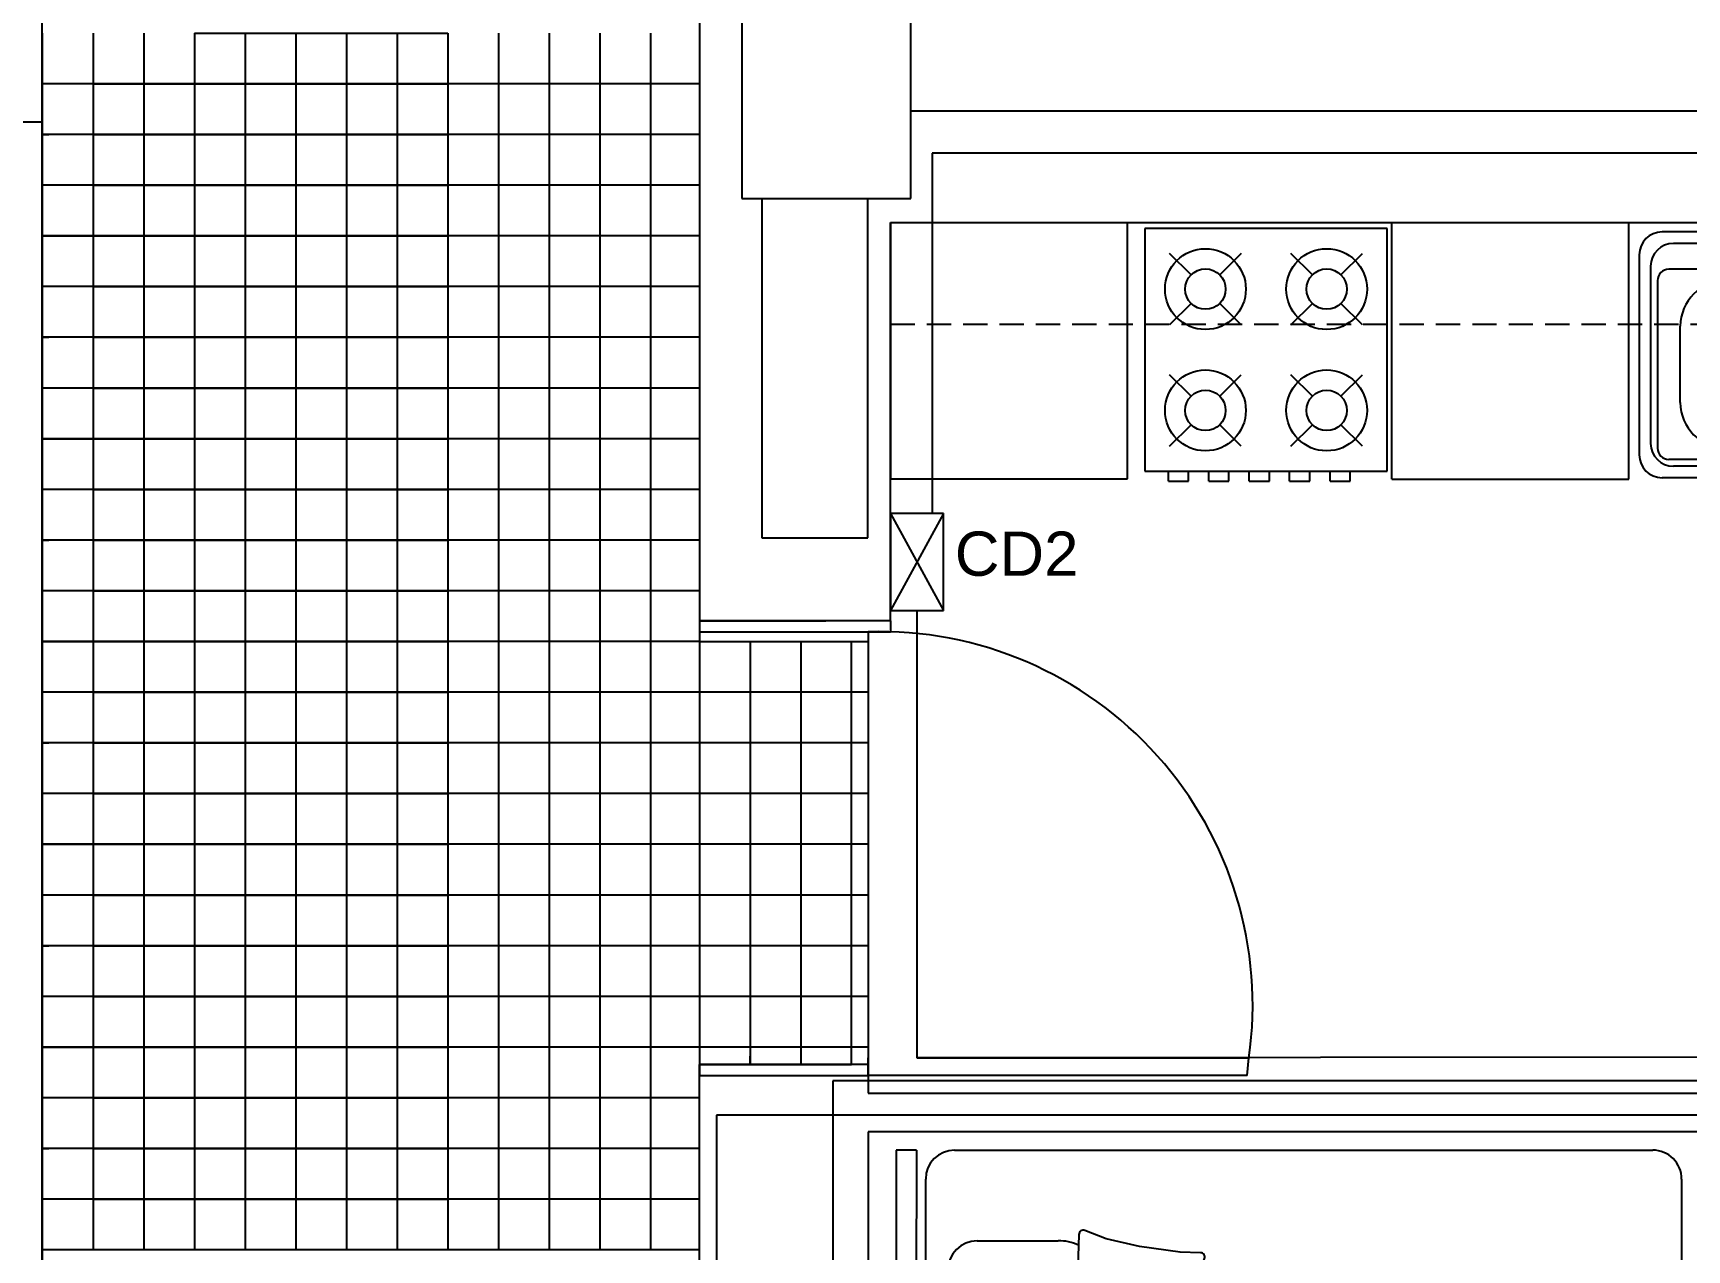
# Model space of a CAD drawing. Header units: millimetres. Extents: x 2377 to 4712, y -254 to 3188.
# Drawn here: x 2886.7 to 2963.4, y 1108.4 to 1164.9 of the extents above; entities that cross this region are included whole.
import ezdxf

# ---------------------------------------------------------------- set-up
doc = ezdxf.new("R2010")
doc.units = ezdxf.units.MM
doc.linetypes.add('ACAD_ISO03W100', pattern=[30, 12, -18])
doc.linetypes.add('DASHED2', pattern=[0.375, 0.25, -0.125])
doc.layers.add('CD', color=7, linetype='Continuous', true_color=0x5e67af)
doc.layers.add('Mobiliario', color=254, linetype='Continuous')
doc.layers.add('www.dwgautocad.com', color=7, linetype='Continuous')
doc.styles.get("Standard").update_dxf_attribs({"font": 'arial.ttf'})

# ---------------------------------------------------------------- blocks, each defined once
blk = doc.blocks.new('*U7')
for p, q in [((-976.2, 0.3), (-976.2, -499.7)), ((-526.2, 0.3), (-976.2, 0.3)), ((-526.2, 0.3), (-526.2, -499.7)), ((500, -0.3), (-500, 0.3)), ((-500, -48.3), (-500, 0.3)), ((500, -48.8), (500, -0.3)), ((500, -48.8), (-500, -48.3)), ((-430, -71.4), (430, -71.4)), ((-500, -1830), (-500, -141.4)), ((-209.2, -124.8), (209.2, -124.8)), ((500, -141.4), (500, -1830)), ((-280.5, -391.6), (-280.5, -196)), ((280.5, -196), (280.5, -391.6)), ((-526.2, -499.7), (-976.2, -499.7)), ((430, -1900), (-430, -1900))]:
    blk.add_line(p, q)
for points in [[(204.7, -733.7), (237.6, -746.1, 0.517444), (251.8, -736.5), (252.9, -686.9), (267.1, -588.8), (285.5, -507.9), (305.6, -456.2, 0.51806), (296.2, -441.9), (215.9, -439.4), (134.1, -424.9), (54, -402.7), (17.6, -388.7, 0.550421), (3.4, -399.3), (7.1, -448.8), (-4.2, -514)], [(5, -461), (-31.1, -459.9), (-112.9, -445.4), (-193, -423.2), (-229.4, -409.2, 0.550421), (-243.6, -419.7), (-239.9, -469.3), (-252.7, -543.4), (-277, -641.2), (-299.4, -699, 0.502905), (-290.4, -713.2), (-235.5, -717.5), (-203.7, -720.9)]]:
    blk.add_lwpolyline(points, format="xyb")
blk.add_lwpolyline([(-526.3, -530.5), (-526.3, -510.8), (-976.2, -510.8), (-976.2, -530.5)], close=True)
blk.add_lwpolyline([(-108.6, -816.7), (-38.8, -889.4), (-1.9, -939.1, 0.502905), (15, -939.1), (47.8, -895), (100.9, -827.9), (165.1, -763.6), (209.9, -729.8, 0.517444), (209.3, -712.7), (167.9, -685.3), (92.5, -621), (33.8, -562.3), (0.9, -517.7, 0.51806), (-16.2, -518), (-61.2, -584.6), (-117, -646.1), (-178.5, -702.1), (-209.8, -725.4, 0.550421), (-208.4, -743.1), (-164.5, -766.4)], format="xyb", close=True)
for centre, radius, start, end in [((-430, -141.4), 70, 90, 180), ((430, -141.4), 70, 0, 90), ((-209.2, -196), 71.3, 89.9964, 180), ((209.2, -196), 71.3, 0, 90), ((-174.8, -395.7), 105.8, 177.773, 230.9652), ((174.8, -395.7), 105.8, 334.5655, 2.227), ((-430, -1830), 70, 180, 270), ((430, -1830), 70, 270, 0)]:
    blk.add_arc(centre, radius, start, end)
blk = doc.blocks.new('cl08-2')
for p, q in [((-0.4393, 0), (-0.4393, -0.8785)), ((0.4393, 0), (-0.4393, 0)), ((0.4393, -0.8785), (0.4393, 0)), ((-0.2714, -0.1679), (-0.3491, -0.0902)), ((-0.0902, -0.0902), (-0.1679, -0.1679)), ((0.1679, -0.1679), (0.0902, -0.0902)), ((0.2714, -0.1679), (0.3491, -0.0902)), ((-0.2714, -0.2714), (-0.3491, -0.3491)), ((-0.0902, -0.3491), (-0.1679, -0.2714)), ((0.0902, -0.3491), (0.1679, -0.2714)), ((0.3491, -0.3491), (0.2714, -0.2714)), ((-0.2714, -0.6071), (-0.3491, -0.5295)), ((-0.1679, -0.6071), (-0.0902, -0.5295)), ((0.1679, -0.6071), (0.0902, -0.5295)), ((0.2714, -0.6071), (0.3491, -0.5295)), ((-0.3491, -0.7883), (-0.2714, -0.7107)), ((-0.0902, -0.7883), (-0.1679, -0.7107)), ((0.0902, -0.7883), (0.1679, -0.7107)), ((0.3491, -0.7883), (0.2714, -0.7107)), ((-0.4393, -0.8785), (0.4393, -0.8785)), ((-0.3539, -0.9152), (-0.3539, -0.8785)), ((-0.2807, -0.9152), (-0.2807, -0.8785)), ((-0.2075, -0.9152), (-0.2075, -0.8785)), ((-0.1343, -0.9152), (-0.1343, -0.8785)), ((-0.0611, -0.9152), (-0.0611, -0.8785)), ((0.0121, -0.9152), (0.0121, -0.8785)), ((0.0853, -0.9152), (0.0853, -0.8785)), ((0.1585, -0.9152), (0.1585, -0.8785)), ((0.2318, -0.9152), (0.2318, -0.8785)), ((0.305, -0.9152), (0.305, -0.8785)), ((-0.3539, -0.9152), (-0.2807, -0.9152)), ((-0.2075, -0.9152), (-0.1343, -0.9152)), ((-0.0611, -0.9152), (0.0121, -0.9152)), ((0.0853, -0.9152), (0.1585, -0.9152)), ((0.2318, -0.9152), (0.305, -0.9152))]:
    blk.add_line(p, q)
for centre, radius in [((-0.2196, -0.2196), 0.1464), ((0.2196, -0.2196), 0.1464), ((-0.2196, -0.2196), 0.0732), ((0.2196, -0.2196), 0.0732), ((-0.2196, -0.6589), 0.1464), ((0.2196, -0.6589), 0.1464), ((-0.2196, -0.6589), 0.0732), ((0.2196, -0.6589), 0.0732)]:
    blk.add_circle(centre, radius)
blk = doc.blocks.new('cl25-14')
at = {"layer": 'www.dwgautocad.com', "color": 0}
for p, q in [((0.478, 0.539), (-0.478, 0.539)), ((0.453, 0.514), (-0.453, 0.514)), ((-0.528, 0.489), (-0.528, 0.05)), ((-0.1835, 0.4811), (-0.2025, 0.4811)), ((0.528, 0.489), (0.528, 0.05)), ((-0.503, 0.464), (-0.503, 0.075)), ((-0.2125, 0.4572), (-0.463, 0.4572)), ((-0.2125, 0.4711), (-0.2125, 0.3223)), ((-0.1735, 0.3223), (-0.1735, 0.4711)), ((0.463, 0.4572), (-0.1735, 0.4572)), ((0.503, 0.464), (0.503, 0.075)), ((-0.488, 0.4322), (-0.488, 0.065)), ((-0.2125, 0.4322), (-0.338, 0.4322)), ((-0.048, 0.4322), (-0.1735, 0.4322)), ((0.463, 0.425), (0.077, 0.425)), ((0.488, 0.4322), (0.488, 0.065)), ((0.463, 0.395), (0.077, 0.395)), ((0.463, 0.365), (0.077, 0.365)), ((-0.438, 0.165), (-0.438, 0.3322)), ((0.052, 0.165), (0.052, 0.3322)), ((0.463, 0.335), (0.077, 0.335)), ((-0.2025, 0.3123), (-0.1835, 0.3123)), ((0.463, 0.305), (0.077, 0.305)), ((0.463, 0.275), (0.077, 0.275)), ((0.463, 0.245), (0.077, 0.245)), ((0.463, 0.215), (0.077, 0.215)), ((0.463, 0.185), (0.077, 0.185)), ((0.463, 0.155), (0.077, 0.155)), ((0.463, 0.125), (0.077, 0.125)), ((0.463, 0.095), (0.077, 0.095)), ((0.463, 0.04), (-0.463, 0.04)), ((-0.048, 0.065), (-0.338, 0.065)), ((0.463, 0.065), (0.077, 0.065)), ((0.478, 0), (-0.478, 0)), ((0.453, 0.025), (-0.453, 0.025))]:
    blk.add_line(p, q, dxfattribs=at)
for centre, radius in [((-0.264, 0.4859), 0.026), ((-0.1238, 0.4859), 0.026), ((-0.193, 0.2486), 0.0463), ((-0.193, 0.2486), 0.0263)]:
    blk.add_circle(centre, radius, dxfattribs=at)
for centre, radius, start, end in [((-0.478, 0.489), 0.05, 90, 180), ((-0.453, 0.464), 0.05, 90, 180), ((0.453, 0.464), 0.05, 0, 90), ((0.478, 0.489), 0.05, 0, 90), ((-0.2025, 0.4711), 0.01, 90, 180), ((-0.1835, 0.4711), 0.01, 0, 90), ((-0.463, 0.4322), 0.025, 90, 180), ((0.463, 0.4322), 0.025, 0, 90), ((-0.338, 0.3322), 0.1, 90, 180), ((-0.048, 0.3322), 0.1, 0, 90), ((-0.2025, 0.3223), 0.01, 180, 270), ((-0.1835, 0.3223), 0.01, 270, 0), ((-0.338, 0.165), 0.1, 180, 270), ((-0.048, 0.165), 0.1, 270, 0), ((-0.453, 0.075), 0.05, 180, 270), ((0.453, 0.075), 0.05, 270, 0), ((-0.478, 0.05), 0.05, 180, 270), ((-0.463, 0.065), 0.025, 180, 270), ((0.463, 0.065), 0.025, 270, 0), ((0.478, 0.05), 0.05, 270, 0)]:
    blk.add_arc(centre, radius, start, end, dxfattribs=at)

msp = doc.modelspace()

# ---------------------------------------------------------------- linework, layer by layer
at = {"transparency": 33554687}
for p, q in [((2917.62, 1186.607), (2917.62, 1137.612)), ((2887.121, 1021.029), (2887.121, 1183.689)), ((2919.579, 1167.009), (2919.579, 1157.21)), ((2927.419, 1157.21), (2927.419, 1167.009)), ((2887.121, 1164.875), (2887.121, 1146.062)), ((2889.473, 1164.875), (2889.473, 1162.524)), ((2891.825, 1164.875), (2891.825, 1162.524)), ((2894.176, 1164.875), (2894.176, 1162.524)), ((2894.176, 1164.875), (2896.528, 1164.875)), ((2896.528, 1164.875), (2896.528, 1162.524)), ((2896.528, 1164.875), (2898.88, 1164.875)), ((2898.88, 1164.875), (2898.88, 1162.524)), ((2898.88, 1164.875), (2901.231, 1164.875)), ((2901.231, 1164.875), (2901.231, 1162.524)), ((2901.231, 1164.875), (2903.583, 1164.875)), ((2903.583, 1164.875), (2903.583, 1162.524)), ((2903.583, 1164.875), (2905.935, 1164.875)), ((2905.935, 1164.875), (2905.935, 1162.524)), ((2908.287, 1164.875), (2908.287, 1162.524)), ((2910.638, 1164.875), (2910.638, 1162.524)), ((2912.99, 1164.875), (2912.99, 1162.524)), ((2915.342, 1164.875), (2915.342, 1162.524)), ((2889.473, 1162.524), (2887.121, 1162.524)), ((2887.121, 1162.524), (2887.121, 1160.172)), ((2891.825, 1162.524), (2889.473, 1162.524)), ((2889.473, 1162.524), (2889.473, 1160.172)), ((2889.473, 1162.524), (2891.825, 1162.524)), ((2894.176, 1162.524), (2891.825, 1162.524)), ((2891.825, 1162.524), (2891.825, 1160.172)), ((2891.825, 1162.524), (2894.176, 1162.524)), ((2896.528, 1162.524), (2894.176, 1162.524)), ((2894.176, 1162.524), (2894.176, 1160.172)), ((2894.176, 1162.524), (2896.528, 1162.524)), ((2898.88, 1162.524), (2896.528, 1162.524)), ((2896.528, 1162.524), (2896.528, 1160.172)), ((2896.528, 1162.524), (2898.88, 1162.524)), ((2901.231, 1162.524), (2898.88, 1162.524)), ((2898.88, 1162.524), (2898.88, 1160.172)), ((2898.88, 1162.524), (2901.231, 1162.524)), ((2903.583, 1162.524), (2901.231, 1162.524)), ((2901.231, 1162.524), (2901.231, 1160.172)), ((2901.231, 1162.524), (2903.583, 1162.524)), ((2905.935, 1162.524), (2903.583, 1162.524)), ((2903.583, 1162.524), (2903.583, 1160.172)), ((2903.583, 1162.524), (2905.935, 1162.524)), ((2908.287, 1162.524), (2905.935, 1162.524)), ((2905.935, 1162.524), (2905.935, 1160.172)), ((2910.638, 1162.524), (2908.287, 1162.524)), ((2908.287, 1162.524), (2908.287, 1160.172)), ((2912.99, 1162.524), (2910.638, 1162.524)), ((2910.638, 1162.524), (2910.638, 1160.172)), ((2915.342, 1162.524), (2912.99, 1162.524)), ((2912.99, 1162.524), (2912.99, 1160.172)), ((2917.62, 1162.524), (2915.342, 1162.524)), ((2915.342, 1162.524), (2915.342, 1160.172)), ((2887.121, 1160.173), (2887.121, 1161.346)), ((2927.419, 1161.263), (3005.81, 1161.263)), ((2868.625, 1160.76), (2887.121, 1160.76)), ((2887.121, 1021.029), (2887.121, 1160.173)), ((2887.121, 1160.172), (2887.421, 1160.172)), ((2889.473, 1160.172), (2887.121, 1160.172)), ((2887.121, 1160.172), (2887.121, 1157.82)), ((2887.121, 1160.172), (2887.121, 1155.469)), ((2891.825, 1160.172), (2889.473, 1160.172)), ((2889.473, 1160.172), (2889.473, 1157.82)), ((2889.473, 1160.172), (2891.825, 1160.172)), ((2894.176, 1160.172), (2891.825, 1160.172)), ((2891.825, 1160.172), (2891.825, 1157.82)), ((2891.825, 1160.172), (2894.176, 1160.172)), ((2896.528, 1160.172), (2894.176, 1160.172)), ((2894.176, 1160.172), (2894.176, 1157.82)), ((2894.176, 1160.172), (2896.528, 1160.172)), ((2898.88, 1160.172), (2896.528, 1160.172)), ((2896.528, 1160.172), (2896.528, 1157.82)), ((2896.528, 1160.172), (2898.88, 1160.172)), ((2901.231, 1160.172), (2898.88, 1160.172)), ((2898.88, 1160.172), (2898.88, 1157.82)), ((2898.88, 1160.172), (2901.231, 1160.172)), ((2903.583, 1160.172), (2901.231, 1160.172)), ((2901.231, 1160.172), (2901.231, 1157.82)), ((2901.231, 1160.172), (2903.583, 1160.172)), ((2905.935, 1160.172), (2903.583, 1160.172)), ((2903.583, 1160.172), (2903.583, 1157.82)), ((2903.583, 1160.172), (2905.935, 1160.172)), ((2908.287, 1160.172), (2905.935, 1160.172)), ((2905.935, 1160.172), (2905.935, 1157.82)), ((2910.638, 1160.172), (2908.287, 1160.172)), ((2908.287, 1160.172), (2908.287, 1157.82)), ((2912.99, 1160.172), (2910.638, 1160.172)), ((2910.638, 1160.172), (2910.638, 1157.82)), ((2915.342, 1160.172), (2912.99, 1160.172)), ((2912.99, 1160.172), (2912.99, 1157.82)), ((2917.62, 1160.172), (2915.342, 1160.172)), ((2915.342, 1160.172), (2915.342, 1157.82)), ((2889.473, 1157.82), (2887.121, 1157.82)), ((2891.825, 1157.82), (2889.473, 1157.82)), ((2889.473, 1157.82), (2889.473, 1155.469)), ((2889.473, 1157.82), (2891.825, 1157.82)), ((2894.176, 1157.82), (2891.825, 1157.82)), ((2891.825, 1157.82), (2891.825, 1155.469)), ((2891.825, 1157.82), (2894.176, 1157.82)), ((2896.528, 1157.82), (2894.176, 1157.82)), ((2894.176, 1157.82), (2894.176, 1155.469)), ((2894.176, 1157.82), (2896.528, 1157.82)), ((2898.88, 1157.82), (2896.528, 1157.82)), ((2896.528, 1157.82), (2896.528, 1155.469)), ((2896.528, 1157.82), (2898.88, 1157.82)), ((2901.231, 1157.82), (2898.88, 1157.82)), ((2898.88, 1157.82), (2898.88, 1155.469)), ((2898.88, 1157.82), (2901.231, 1157.82)), ((2903.583, 1157.82), (2901.231, 1157.82)), ((2901.231, 1157.82), (2901.231, 1155.469)), ((2901.231, 1157.82), (2903.583, 1157.82)), ((2905.935, 1157.82), (2903.583, 1157.82)), ((2903.583, 1157.82), (2903.583, 1155.469)), ((2903.583, 1157.82), (2905.935, 1157.82)), ((2908.287, 1157.82), (2905.935, 1157.82)), ((2905.935, 1157.82), (2905.935, 1155.469)), ((2910.638, 1157.82), (2908.287, 1157.82)), ((2908.287, 1157.82), (2908.287, 1155.469)), ((2912.99, 1157.82), (2910.638, 1157.82)), ((2910.638, 1157.82), (2910.638, 1155.469)), ((2915.342, 1157.82), (2912.99, 1157.82)), ((2912.99, 1157.82), (2912.99, 1155.469)), ((2917.62, 1157.82), (2915.342, 1157.82)), ((2915.342, 1157.82), (2915.342, 1155.469)), ((2919.579, 1157.21), (2927.419, 1157.21)), ((2920.506, 1157.21), (2920.506, 1141.469)), ((2925.42, 1141.469), (2925.42, 1157.21)), ((2926.478, 1137.612), (2926.478, 1156.091)), ((2926.478, 1156.091), (2996.698, 1156.091)), ((2926.478, 1156.091), (2926.478, 1144.195)), ((2889.473, 1155.469), (2887.121, 1155.469)), ((2887.121, 1155.469), (2887.121, 1146.062)), ((2887.121, 1155.469), (2889.473, 1155.469)), ((2891.825, 1155.469), (2889.473, 1155.469)), ((2889.473, 1155.469), (2889.473, 1153.117)), ((2889.473, 1155.469), (2891.825, 1155.469)), ((2894.176, 1155.469), (2891.825, 1155.469)), ((2891.825, 1155.469), (2891.825, 1153.117)), ((2891.825, 1155.469), (2894.176, 1155.469)), ((2896.528, 1155.469), (2894.176, 1155.469)), ((2894.176, 1155.469), (2894.176, 1153.117)), ((2894.176, 1155.469), (2896.528, 1155.469)), ((2898.88, 1155.469), (2896.528, 1155.469)), ((2896.528, 1155.469), (2896.528, 1153.117)), ((2896.528, 1155.469), (2898.88, 1155.469)), ((2901.231, 1155.469), (2898.88, 1155.469)), ((2898.88, 1155.469), (2898.88, 1153.117)), ((2898.88, 1155.469), (2901.231, 1155.469)), ((2903.583, 1155.469), (2901.231, 1155.469)), ((2901.231, 1155.469), (2901.231, 1153.117)), ((2901.231, 1155.469), (2903.583, 1155.469)), ((2905.935, 1155.469), (2903.583, 1155.469)), ((2903.583, 1155.469), (2903.583, 1153.117)), ((2903.583, 1155.469), (2905.935, 1155.469)), ((2908.287, 1155.469), (2905.935, 1155.469)), ((2905.935, 1155.469), (2905.935, 1153.117)), ((2910.638, 1155.469), (2908.287, 1155.469)), ((2908.287, 1155.469), (2908.287, 1153.117)), ((2912.99, 1155.469), (2910.638, 1155.469)), ((2910.638, 1155.469), (2910.638, 1153.117)), ((2915.342, 1155.469), (2912.99, 1155.469)), ((2912.99, 1155.469), (2912.99, 1153.117)), ((2917.62, 1155.469), (2915.342, 1155.469)), ((2915.342, 1155.469), (2915.342, 1153.117)), ((2889.473, 1153.117), (2887.121, 1153.117)), ((2887.121, 1153.117), (2887.121, 1150.765)), ((2891.825, 1153.117), (2889.473, 1153.117)), ((2889.473, 1153.117), (2889.473, 1150.765)), ((2889.473, 1153.117), (2891.825, 1153.117)), ((2894.176, 1153.117), (2891.825, 1153.117)), ((2891.825, 1153.117), (2891.825, 1150.765)), ((2891.825, 1153.117), (2894.176, 1153.117)), ((2896.528, 1153.117), (2894.176, 1153.117)), ((2894.176, 1153.117), (2894.176, 1150.765)), ((2894.176, 1153.117), (2896.528, 1153.117)), ((2898.88, 1153.117), (2896.528, 1153.117)), ((2896.528, 1153.117), (2896.528, 1150.765)), ((2896.528, 1153.117), (2898.88, 1153.117)), ((2901.231, 1153.117), (2898.88, 1153.117)), ((2898.88, 1153.117), (2898.88, 1150.765)), ((2898.88, 1153.117), (2901.231, 1153.117)), ((2903.583, 1153.117), (2901.231, 1153.117)), ((2901.231, 1153.117), (2901.231, 1150.765)), ((2901.231, 1153.117), (2903.583, 1153.117)), ((2905.935, 1153.117), (2903.583, 1153.117)), ((2903.583, 1153.117), (2903.583, 1150.765)), ((2903.583, 1153.117), (2905.935, 1153.117)), ((2908.287, 1153.117), (2905.935, 1153.117)), ((2905.935, 1153.117), (2905.935, 1150.765)), ((2910.638, 1153.117), (2908.287, 1153.117)), ((2908.287, 1153.117), (2908.287, 1150.765)), ((2912.99, 1153.117), (2910.638, 1153.117)), ((2910.638, 1153.117), (2910.638, 1150.765)), ((2915.342, 1153.117), (2912.99, 1153.117)), ((2912.99, 1153.117), (2912.99, 1150.765)), ((2917.62, 1153.117), (2915.342, 1153.117)), ((2915.342, 1153.117), (2915.342, 1150.765)), ((2887.121, 1150.765), (2887.421, 1150.765)), ((2889.473, 1150.765), (2887.121, 1150.765)), ((2887.121, 1150.765), (2887.121, 1148.413)), ((2887.121, 1150.765), (2887.121, 1146.062)), ((2891.825, 1150.765), (2889.473, 1150.765)), ((2889.473, 1150.765), (2889.473, 1148.413)), ((2889.473, 1150.765), (2891.825, 1150.765)), ((2894.176, 1150.765), (2891.825, 1150.765)), ((2891.825, 1150.765), (2891.825, 1148.413)), ((2891.825, 1150.765), (2894.176, 1150.765)), ((2896.528, 1150.765), (2894.176, 1150.765)), ((2894.176, 1150.765), (2894.176, 1148.413)), ((2894.176, 1150.765), (2896.528, 1150.765)), ((2898.88, 1150.765), (2896.528, 1150.765)), ((2896.528, 1150.765), (2896.528, 1148.413)), ((2896.528, 1150.765), (2898.88, 1150.765)), ((2901.231, 1150.765), (2898.88, 1150.765)), ((2898.88, 1150.765), (2898.88, 1148.413)), ((2898.88, 1150.765), (2901.231, 1150.765)), ((2903.583, 1150.765), (2901.231, 1150.765)), ((2901.231, 1150.765), (2901.231, 1148.413)), ((2901.231, 1150.765), (2903.583, 1150.765)), ((2905.935, 1150.765), (2903.583, 1150.765)), ((2903.583, 1150.765), (2903.583, 1148.413)), ((2903.583, 1150.765), (2905.935, 1150.765)), ((2908.287, 1150.765), (2905.935, 1150.765)), ((2905.935, 1150.765), (2905.935, 1148.413)), ((2910.638, 1150.765), (2908.287, 1150.765)), ((2908.287, 1150.765), (2908.287, 1148.413)), ((2912.99, 1150.765), (2910.638, 1150.765)), ((2910.638, 1150.765), (2910.638, 1148.413)), ((2915.342, 1150.765), (2912.99, 1150.765)), ((2912.99, 1150.765), (2912.99, 1148.413)), ((2917.62, 1150.765), (2915.342, 1150.765)), ((2915.342, 1150.765), (2915.342, 1148.413)), ((2889.473, 1148.413), (2887.121, 1148.413)), ((2891.825, 1148.413), (2889.473, 1148.413)), ((2889.473, 1148.413), (2889.473, 1146.062)), ((2889.473, 1148.413), (2891.825, 1148.413)), ((2894.176, 1148.413), (2891.825, 1148.413)), ((2891.825, 1148.413), (2891.825, 1146.062)), ((2891.825, 1148.413), (2894.176, 1148.413)), ((2896.528, 1148.413), (2894.176, 1148.413)), ((2894.176, 1148.413), (2894.176, 1146.062)), ((2894.176, 1148.413), (2896.528, 1148.413)), ((2898.88, 1148.413), (2896.528, 1148.413)), ((2896.528, 1148.413), (2896.528, 1146.062)), ((2896.528, 1148.413), (2898.88, 1148.413)), ((2901.231, 1148.413), (2898.88, 1148.413)), ((2898.88, 1148.413), (2898.88, 1146.062)), ((2898.88, 1148.413), (2901.231, 1148.413)), ((2903.583, 1148.413), (2901.231, 1148.413)), ((2901.231, 1148.413), (2901.231, 1146.062)), ((2901.231, 1148.413), (2903.583, 1148.413)), ((2905.935, 1148.413), (2903.583, 1148.413)), ((2903.583, 1148.413), (2903.583, 1146.062)), ((2903.583, 1148.413), (2905.935, 1148.413)), ((2908.287, 1148.413), (2905.935, 1148.413)), ((2905.935, 1148.413), (2905.935, 1146.062)), ((2910.638, 1148.413), (2908.287, 1148.413)), ((2908.287, 1148.413), (2908.287, 1146.062)), ((2912.99, 1148.413), (2910.638, 1148.413)), ((2910.638, 1148.413), (2910.638, 1146.062)), ((2915.342, 1148.413), (2912.99, 1148.413)), ((2912.99, 1148.413), (2912.99, 1146.062)), ((2917.62, 1148.413), (2915.342, 1148.413)), ((2915.342, 1148.413), (2915.342, 1146.062)), ((2889.473, 1146.062), (2887.121, 1146.062)), ((2887.121, 1146.062), (2887.121, 1127.248)), ((2887.121, 1146.062), (2889.473, 1146.062)), ((2891.825, 1146.062), (2889.473, 1146.062)), ((2889.473, 1146.062), (2889.473, 1143.71)), ((2889.473, 1146.062), (2891.825, 1146.062)), ((2894.176, 1146.062), (2891.825, 1146.062)), ((2891.825, 1146.062), (2891.825, 1143.71)), ((2891.825, 1146.062), (2894.176, 1146.062)), ((2896.528, 1146.062), (2894.176, 1146.062)), ((2894.176, 1146.062), (2894.176, 1143.71)), ((2894.176, 1146.062), (2896.528, 1146.062)), ((2898.88, 1146.062), (2896.528, 1146.062)), ((2896.528, 1146.062), (2896.528, 1143.71)), ((2896.528, 1146.062), (2898.88, 1146.062)), ((2901.231, 1146.062), (2898.88, 1146.062)), ((2898.88, 1146.062), (2898.88, 1143.71)), ((2898.88, 1146.062), (2901.231, 1146.062)), ((2903.583, 1146.062), (2901.231, 1146.062)), ((2901.231, 1146.062), (2901.231, 1143.71)), ((2901.231, 1146.062), (2903.583, 1146.062)), ((2905.935, 1146.062), (2903.583, 1146.062)), ((2903.583, 1146.062), (2903.583, 1143.71)), ((2903.583, 1146.062), (2905.935, 1146.062)), ((2908.287, 1146.062), (2905.935, 1146.062)), ((2905.935, 1146.062), (2905.935, 1143.71)), ((2910.638, 1146.062), (2908.287, 1146.062)), ((2908.287, 1146.062), (2908.287, 1143.71)), ((2912.99, 1146.062), (2910.638, 1146.062)), ((2910.638, 1146.062), (2910.638, 1143.71)), ((2915.342, 1146.062), (2912.99, 1146.062)), ((2912.99, 1146.062), (2912.99, 1143.71)), ((2917.62, 1146.062), (2915.342, 1146.062)), ((2915.342, 1146.062), (2915.342, 1143.71)), ((2889.473, 1143.71), (2887.121, 1143.71)), ((2887.121, 1143.71), (2887.121, 1141.358)), ((2891.825, 1143.71), (2889.473, 1143.71)), ((2889.473, 1143.71), (2889.473, 1141.358)), ((2889.473, 1143.71), (2891.825, 1143.71)), ((2894.176, 1143.71), (2891.825, 1143.71)), ((2891.825, 1143.71), (2891.825, 1141.358)), ((2891.825, 1143.71), (2894.176, 1143.71)), ((2896.528, 1143.71), (2894.176, 1143.71)), ((2894.176, 1143.71), (2894.176, 1141.358)), ((2894.176, 1143.71), (2896.528, 1143.71)), ((2898.88, 1143.71), (2896.528, 1143.71)), ((2896.528, 1143.71), (2896.528, 1141.358)), ((2896.528, 1143.71), (2898.88, 1143.71)), ((2901.231, 1143.71), (2898.88, 1143.71)), ((2898.88, 1143.71), (2898.88, 1141.358)), ((2898.88, 1143.71), (2901.231, 1143.71)), ((2903.583, 1143.71), (2901.231, 1143.71)), ((2901.231, 1143.71), (2901.231, 1141.358)), ((2901.231, 1143.71), (2903.583, 1143.71)), ((2905.935, 1143.71), (2903.583, 1143.71)), ((2903.583, 1143.71), (2903.583, 1141.358)), ((2903.583, 1143.71), (2905.935, 1143.71)), ((2908.287, 1143.71), (2905.935, 1143.71)), ((2905.935, 1143.71), (2905.935, 1141.358)), ((2910.638, 1143.71), (2908.287, 1143.71)), ((2908.287, 1143.71), (2908.287, 1141.358)), ((2912.99, 1143.71), (2910.638, 1143.71)), ((2910.638, 1143.71), (2910.638, 1141.358)), ((2915.342, 1143.71), (2912.99, 1143.71)), ((2912.99, 1143.71), (2912.99, 1141.358)), ((2917.62, 1143.71), (2915.342, 1143.71)), ((2915.342, 1143.71), (2915.342, 1141.358)), ((2887.121, 1141.358), (2887.421, 1141.358)), ((2889.473, 1141.358), (2887.121, 1141.358)), ((2887.121, 1141.358), (2887.121, 1139.006)), ((2887.121, 1141.358), (2887.121, 1136.655)), ((2891.825, 1141.358), (2889.473, 1141.358)), ((2889.473, 1141.358), (2889.473, 1139.006)), ((2889.473, 1141.358), (2891.825, 1141.358)), ((2894.176, 1141.358), (2891.825, 1141.358)), ((2891.825, 1141.358), (2891.825, 1139.006)), ((2891.825, 1141.358), (2894.176, 1141.358)), ((2896.528, 1141.358), (2894.176, 1141.358)), ((2894.176, 1141.358), (2894.176, 1139.006)), ((2894.176, 1141.358), (2896.528, 1141.358)), ((2898.88, 1141.358), (2896.528, 1141.358)), ((2896.528, 1141.358), (2896.528, 1139.006)), ((2896.528, 1141.358), (2898.88, 1141.358)), ((2901.231, 1141.358), (2898.88, 1141.358)), ((2898.88, 1141.358), (2898.88, 1139.006)), ((2898.88, 1141.358), (2901.231, 1141.358)), ((2903.583, 1141.358), (2901.231, 1141.358)), ((2901.231, 1141.358), (2901.231, 1139.006)), ((2901.231, 1141.358), (2903.583, 1141.358)), ((2905.935, 1141.358), (2903.583, 1141.358)), ((2903.583, 1141.358), (2903.583, 1139.006)), ((2903.583, 1141.358), (2905.935, 1141.358)), ((2908.287, 1141.358), (2905.935, 1141.358)), ((2905.935, 1141.358), (2905.935, 1139.006)), ((2910.638, 1141.358), (2908.287, 1141.358)), ((2908.287, 1141.358), (2908.287, 1139.006)), ((2912.99, 1141.358), (2910.638, 1141.358)), ((2910.638, 1141.358), (2910.638, 1139.006)), ((2915.342, 1141.358), (2912.99, 1141.358)), ((2912.99, 1141.358), (2912.99, 1139.006)), ((2917.62, 1141.358), (2915.342, 1141.358)), ((2915.342, 1141.358), (2915.342, 1139.006)), ((2920.506, 1141.469), (2925.42, 1141.469)), ((2889.473, 1139.006), (2887.121, 1139.006)), ((2891.825, 1139.006), (2889.473, 1139.006)), ((2889.473, 1139.006), (2889.473, 1136.655)), ((2889.473, 1139.006), (2891.825, 1139.006)), ((2894.176, 1139.006), (2891.825, 1139.006)), ((2891.825, 1139.006), (2891.825, 1136.655)), ((2891.825, 1139.006), (2894.176, 1139.006)), ((2896.528, 1139.006), (2894.176, 1139.006)), ((2894.176, 1139.006), (2894.176, 1136.655)), ((2894.176, 1139.006), (2896.528, 1139.006)), ((2898.88, 1139.006), (2896.528, 1139.006)), ((2896.528, 1139.006), (2896.528, 1136.655)), ((2896.528, 1139.006), (2898.88, 1139.006)), ((2901.231, 1139.006), (2898.88, 1139.006)), ((2898.88, 1139.006), (2898.88, 1136.655)), ((2898.88, 1139.006), (2901.231, 1139.006)), ((2903.583, 1139.006), (2901.231, 1139.006)), ((2901.231, 1139.006), (2901.231, 1136.655)), ((2901.231, 1139.006), (2903.583, 1139.006)), ((2905.935, 1139.006), (2903.583, 1139.006)), ((2903.583, 1139.006), (2903.583, 1136.655)), ((2903.583, 1139.006), (2905.935, 1139.006)), ((2908.287, 1139.006), (2905.935, 1139.006)), ((2905.935, 1139.006), (2905.935, 1136.655)), ((2910.638, 1139.006), (2908.287, 1139.006)), ((2908.287, 1139.006), (2908.287, 1136.655)), ((2912.99, 1139.006), (2910.638, 1139.006)), ((2910.638, 1139.006), (2910.638, 1136.655)), ((2915.342, 1139.006), (2912.99, 1139.006)), ((2912.99, 1139.006), (2912.99, 1136.655)), ((2917.62, 1139.006), (2915.342, 1139.006)), ((2915.342, 1139.006), (2915.342, 1136.655)), ((2917.62, 1137.612), (2923.484, 1137.612)), ((2926.478, 1137.612), (2917.62, 1137.612)), ((2917.62, 1137.612), (2917.62, 1137.107)), ((2926.478, 1137.612), (2926.478, 1137.107)), ((2889.473, 1136.655), (2887.121, 1136.655)), ((2887.121, 1136.655), (2887.121, 1127.248)), ((2887.121, 1136.655), (2889.473, 1136.655)), ((2891.825, 1136.655), (2889.473, 1136.655)), ((2889.473, 1136.655), (2889.473, 1134.303)), ((2889.473, 1136.655), (2891.825, 1136.655)), ((2894.176, 1136.655), (2891.825, 1136.655)), ((2891.825, 1136.655), (2891.825, 1134.303)), ((2891.825, 1136.655), (2894.176, 1136.655)), ((2896.528, 1136.655), (2894.176, 1136.655)), ((2894.176, 1136.655), (2894.176, 1134.303)), ((2894.176, 1136.655), (2896.528, 1136.655)), ((2898.88, 1136.655), (2896.528, 1136.655)), ((2896.528, 1136.655), (2896.528, 1134.303)), ((2896.528, 1136.655), (2898.88, 1136.655)), ((2901.231, 1136.655), (2898.88, 1136.655)), ((2898.88, 1136.655), (2898.88, 1134.303)), ((2898.88, 1136.655), (2901.231, 1136.655)), ((2903.583, 1136.655), (2901.231, 1136.655)), ((2901.231, 1136.655), (2901.231, 1134.303)), ((2901.231, 1136.655), (2903.583, 1136.655)), ((2905.935, 1136.655), (2903.583, 1136.655)), ((2903.583, 1136.655), (2903.583, 1134.303)), ((2903.583, 1136.655), (2905.935, 1136.655)), ((2908.287, 1136.655), (2905.935, 1136.655)), ((2905.935, 1136.655), (2905.935, 1134.303)), ((2910.638, 1136.655), (2908.287, 1136.655)), ((2908.287, 1136.655), (2908.287, 1134.303)), ((2912.99, 1136.655), (2910.638, 1136.655)), ((2910.638, 1136.655), (2910.638, 1134.303)), ((2915.342, 1136.655), (2912.99, 1136.655)), ((2912.99, 1136.655), (2912.99, 1134.303)), ((2917.62, 1136.655), (2915.342, 1136.655)), ((2915.342, 1136.655), (2915.342, 1134.303)), ((2917.62, 1137.107), (2926.478, 1137.107)), ((2917.62, 1137.107), (2917.62, 1116.529)), ((2917.62, 1136.655), (2919.971, 1136.655)), ((2919.971, 1136.655), (2919.971, 1117.035)), ((2919.971, 1136.655), (2922.323, 1136.655)), ((2922.323, 1136.655), (2922.323, 1117.035)), ((2922.323, 1136.655), (2924.675, 1136.655)), ((2924.675, 1117.035), (2924.675, 1136.655)), ((2924.675, 1136.655), (2925.444, 1136.655)), ((2925.444, 1137.107), (2925.444, 1117.035)), ((2889.473, 1134.303), (2887.121, 1134.303)), ((2887.121, 1134.303), (2887.121, 1131.951)), ((2891.825, 1134.303), (2889.473, 1134.303)), ((2889.473, 1134.303), (2889.473, 1131.951)), ((2889.473, 1134.303), (2891.825, 1134.303)), ((2894.176, 1134.303), (2891.825, 1134.303)), ((2891.825, 1134.303), (2891.825, 1131.951)), ((2891.825, 1134.303), (2894.176, 1134.303)), ((2896.528, 1134.303), (2894.176, 1134.303)), ((2894.176, 1134.303), (2894.176, 1131.951)), ((2894.176, 1134.303), (2896.528, 1134.303)), ((2898.88, 1134.303), (2896.528, 1134.303)), ((2896.528, 1134.303), (2896.528, 1131.951)), ((2896.528, 1134.303), (2898.88, 1134.303)), ((2901.231, 1134.303), (2898.88, 1134.303)), ((2898.88, 1134.303), (2898.88, 1131.951)), ((2898.88, 1134.303), (2901.231, 1134.303)), ((2903.583, 1134.303), (2901.231, 1134.303)), ((2901.231, 1134.303), (2901.231, 1131.951)), ((2901.231, 1134.303), (2903.583, 1134.303)), ((2905.935, 1134.303), (2903.583, 1134.303)), ((2903.583, 1134.303), (2903.583, 1131.951)), ((2903.583, 1134.303), (2905.935, 1134.303)), ((2908.287, 1134.303), (2905.935, 1134.303)), ((2905.935, 1134.303), (2905.935, 1131.951)), ((2910.638, 1134.303), (2908.287, 1134.303)), ((2908.287, 1134.303), (2908.287, 1131.951)), ((2912.99, 1134.303), (2910.638, 1134.303)), ((2910.638, 1134.303), (2910.638, 1131.951)), ((2915.342, 1134.303), (2912.99, 1134.303)), ((2912.99, 1134.303), (2912.99, 1131.951)), ((2917.62, 1134.303), (2915.342, 1134.303)), ((2915.342, 1134.303), (2915.342, 1131.951)), ((2919.898, 1134.303), (2917.62, 1134.303)), ((2922.175, 1134.303), (2919.898, 1134.303)), ((2925.444, 1134.303), (2922.175, 1134.303)), ((2887.121, 1131.951), (2887.421, 1131.951)), ((2889.473, 1131.951), (2887.121, 1131.951)), ((2887.121, 1131.951), (2887.121, 1129.6)), ((2887.121, 1131.951), (2887.121, 1127.248)), ((2891.825, 1131.951), (2889.473, 1131.951)), ((2889.473, 1131.951), (2889.473, 1129.6)), ((2889.473, 1131.951), (2891.825, 1131.951)), ((2894.176, 1131.951), (2891.825, 1131.951)), ((2891.825, 1131.951), (2891.825, 1129.6)), ((2891.825, 1131.951), (2894.176, 1131.951)), ((2896.528, 1131.951), (2894.176, 1131.951)), ((2894.176, 1131.951), (2894.176, 1129.6)), ((2894.176, 1131.951), (2896.528, 1131.951)), ((2898.88, 1131.951), (2896.528, 1131.951)), ((2896.528, 1131.951), (2896.528, 1129.6)), ((2896.528, 1131.951), (2898.88, 1131.951)), ((2901.231, 1131.951), (2898.88, 1131.951)), ((2898.88, 1131.951), (2898.88, 1129.6)), ((2898.88, 1131.951), (2901.231, 1131.951)), ((2903.583, 1131.951), (2901.231, 1131.951)), ((2901.231, 1131.951), (2901.231, 1129.6)), ((2901.231, 1131.951), (2903.583, 1131.951)), ((2905.935, 1131.951), (2903.583, 1131.951)), ((2903.583, 1131.951), (2903.583, 1129.6)), ((2903.583, 1131.951), (2905.935, 1131.951)), ((2908.287, 1131.951), (2905.935, 1131.951)), ((2905.935, 1131.951), (2905.935, 1129.6)), ((2910.638, 1131.951), (2908.287, 1131.951)), ((2908.287, 1131.951), (2908.287, 1129.6)), ((2912.99, 1131.951), (2910.638, 1131.951)), ((2910.638, 1131.951), (2910.638, 1129.6)), ((2915.342, 1131.951), (2912.99, 1131.951)), ((2912.99, 1131.951), (2912.99, 1129.6)), ((2917.62, 1131.951), (2915.342, 1131.951)), ((2915.342, 1131.951), (2915.342, 1129.6)), ((2919.898, 1131.951), (2917.62, 1131.951)), ((2922.175, 1131.951), (2919.898, 1131.951)), ((2925.444, 1131.951), (2922.175, 1131.951)), ((2889.473, 1129.6), (2887.121, 1129.6)), ((2891.825, 1129.6), (2889.473, 1129.6)), ((2889.473, 1129.6), (2889.473, 1127.248)), ((2889.473, 1129.6), (2891.825, 1129.6)), ((2894.176, 1129.6), (2891.825, 1129.6)), ((2891.825, 1129.6), (2891.825, 1127.248)), ((2891.825, 1129.6), (2894.176, 1129.6)), ((2896.528, 1129.6), (2894.176, 1129.6)), ((2894.176, 1129.6), (2894.176, 1127.248)), ((2894.176, 1129.6), (2896.528, 1129.6)), ((2898.88, 1129.6), (2896.528, 1129.6)), ((2896.528, 1129.6), (2896.528, 1127.248)), ((2896.528, 1129.6), (2898.88, 1129.6)), ((2901.231, 1129.6), (2898.88, 1129.6)), ((2898.88, 1129.6), (2898.88, 1127.248)), ((2898.88, 1129.6), (2901.231, 1129.6)), ((2903.583, 1129.6), (2901.231, 1129.6)), ((2901.231, 1129.6), (2901.231, 1127.248)), ((2901.231, 1129.6), (2903.583, 1129.6)), ((2905.935, 1129.6), (2903.583, 1129.6)), ((2903.583, 1129.6), (2903.583, 1127.248)), ((2903.583, 1129.6), (2905.935, 1129.6)), ((2908.287, 1129.6), (2905.935, 1129.6)), ((2905.935, 1129.6), (2905.935, 1127.248)), ((2910.638, 1129.6), (2908.287, 1129.6)), ((2908.287, 1129.6), (2908.287, 1127.248)), ((2912.99, 1129.6), (2910.638, 1129.6)), ((2910.638, 1129.6), (2910.638, 1127.248)), ((2915.342, 1129.6), (2912.99, 1129.6)), ((2912.99, 1129.6), (2912.99, 1127.248)), ((2917.62, 1129.6), (2915.342, 1129.6)), ((2915.342, 1129.6), (2915.342, 1127.248)), ((2919.898, 1129.6), (2917.62, 1129.6)), ((2922.175, 1129.6), (2919.898, 1129.6)), ((2925.444, 1129.6), (2922.175, 1129.6)), ((2889.473, 1127.248), (2887.121, 1127.248)), ((2887.121, 1127.248), (2887.121, 1070.806)), ((2887.121, 1127.248), (2889.473, 1127.248)), ((2891.825, 1127.248), (2889.473, 1127.248)), ((2889.473, 1127.248), (2889.473, 1124.896)), ((2889.473, 1127.248), (2891.825, 1127.248)), ((2894.176, 1127.248), (2891.825, 1127.248)), ((2891.825, 1127.248), (2891.825, 1124.896)), ((2891.825, 1127.248), (2894.176, 1127.248)), ((2896.528, 1127.248), (2894.176, 1127.248)), ((2894.176, 1127.248), (2894.176, 1124.896)), ((2894.176, 1127.248), (2896.528, 1127.248)), ((2898.88, 1127.248), (2896.528, 1127.248)), ((2896.528, 1127.248), (2896.528, 1124.896)), ((2896.528, 1127.248), (2898.88, 1127.248)), ((2901.231, 1127.248), (2898.88, 1127.248)), ((2898.88, 1127.248), (2898.88, 1124.896)), ((2898.88, 1127.248), (2901.231, 1127.248)), ((2903.583, 1127.248), (2901.231, 1127.248)), ((2901.231, 1127.248), (2901.231, 1124.896)), ((2901.231, 1127.248), (2903.583, 1127.248)), ((2905.935, 1127.248), (2903.583, 1127.248)), ((2903.583, 1127.248), (2903.583, 1124.896)), ((2903.583, 1127.248), (2905.935, 1127.248)), ((2908.287, 1127.248), (2905.935, 1127.248)), ((2905.935, 1127.248), (2905.935, 1124.896)), ((2910.638, 1127.248), (2908.287, 1127.248)), ((2908.287, 1127.248), (2908.287, 1124.896)), ((2912.99, 1127.248), (2910.638, 1127.248)), ((2910.638, 1127.248), (2910.638, 1124.896)), ((2915.342, 1127.248), (2912.99, 1127.248)), ((2912.99, 1127.248), (2912.99, 1124.896)), ((2917.62, 1127.248), (2915.342, 1127.248)), ((2915.342, 1127.248), (2915.342, 1124.896)), ((2919.898, 1127.248), (2917.62, 1127.248)), ((2922.175, 1127.248), (2919.898, 1127.248)), ((2925.444, 1127.248), (2922.175, 1127.248)), ((2889.473, 1124.896), (2887.121, 1124.896)), ((2887.121, 1124.896), (2887.121, 1122.544)), ((2891.825, 1124.896), (2889.473, 1124.896)), ((2889.473, 1124.896), (2889.473, 1122.544)), ((2889.473, 1124.896), (2891.825, 1124.896)), ((2894.176, 1124.896), (2891.825, 1124.896)), ((2891.825, 1124.896), (2891.825, 1122.544)), ((2891.825, 1124.896), (2894.176, 1124.896)), ((2896.528, 1124.896), (2894.176, 1124.896)), ((2894.176, 1124.896), (2894.176, 1122.544)), ((2894.176, 1124.896), (2896.528, 1124.896)), ((2898.88, 1124.896), (2896.528, 1124.896)), ((2896.528, 1124.896), (2896.528, 1122.544)), ((2896.528, 1124.896), (2898.88, 1124.896)), ((2901.231, 1124.896), (2898.88, 1124.896)), ((2898.88, 1124.896), (2898.88, 1122.544)), ((2898.88, 1124.896), (2901.231, 1124.896)), ((2903.583, 1124.896), (2901.231, 1124.896)), ((2901.231, 1124.896), (2901.231, 1122.544)), ((2901.231, 1124.896), (2903.583, 1124.896)), ((2905.935, 1124.896), (2903.583, 1124.896)), ((2903.583, 1124.896), (2903.583, 1122.544)), ((2903.583, 1124.896), (2905.935, 1124.896)), ((2908.287, 1124.896), (2905.935, 1124.896)), ((2905.935, 1124.896), (2905.935, 1122.544)), ((2910.638, 1124.896), (2908.287, 1124.896)), ((2908.287, 1124.896), (2908.287, 1122.544)), ((2912.99, 1124.896), (2910.638, 1124.896)), ((2910.638, 1124.896), (2910.638, 1122.544)), ((2915.342, 1124.896), (2912.99, 1124.896)), ((2912.99, 1124.896), (2912.99, 1122.544)), ((2917.62, 1124.896), (2915.342, 1124.896)), ((2915.342, 1124.896), (2915.342, 1122.544)), ((2919.898, 1124.896), (2917.62, 1124.896)), ((2922.175, 1124.896), (2919.898, 1124.896)), ((2925.444, 1124.896), (2922.175, 1124.896)), ((2887.121, 1122.544), (2887.421, 1122.544)), ((2889.473, 1122.544), (2887.121, 1122.544)), ((2887.121, 1122.544), (2887.121, 1120.193)), ((2887.121, 1122.544), (2887.121, 1117.841)), ((2891.825, 1122.544), (2889.473, 1122.544)), ((2889.473, 1122.544), (2889.473, 1120.193)), ((2889.473, 1122.544), (2891.825, 1122.544)), ((2894.176, 1122.544), (2891.825, 1122.544)), ((2891.825, 1122.544), (2891.825, 1120.193)), ((2891.825, 1122.544), (2894.176, 1122.544)), ((2896.528, 1122.544), (2894.176, 1122.544)), ((2894.176, 1122.544), (2894.176, 1120.193)), ((2894.176, 1122.544), (2896.528, 1122.544)), ((2898.88, 1122.544), (2896.528, 1122.544)), ((2896.528, 1122.544), (2896.528, 1120.193)), ((2896.528, 1122.544), (2898.88, 1122.544)), ((2901.231, 1122.544), (2898.88, 1122.544)), ((2898.88, 1122.544), (2898.88, 1120.193)), ((2898.88, 1122.544), (2901.231, 1122.544)), ((2903.583, 1122.544), (2901.231, 1122.544)), ((2901.231, 1122.544), (2901.231, 1120.193)), ((2901.231, 1122.544), (2903.583, 1122.544)), ((2905.935, 1122.544), (2903.583, 1122.544)), ((2903.583, 1122.544), (2903.583, 1120.193)), ((2903.583, 1122.544), (2905.935, 1122.544)), ((2908.287, 1122.544), (2905.935, 1122.544)), ((2905.935, 1122.544), (2905.935, 1120.193)), ((2910.638, 1122.544), (2908.287, 1122.544)), ((2908.287, 1122.544), (2908.287, 1120.193)), ((2912.99, 1122.544), (2910.638, 1122.544)), ((2910.638, 1122.544), (2910.638, 1120.193)), ((2915.342, 1122.544), (2912.99, 1122.544)), ((2912.99, 1122.544), (2912.99, 1120.193)), ((2917.62, 1122.544), (2915.342, 1122.544)), ((2915.342, 1122.544), (2915.342, 1120.193)), ((2919.898, 1122.544), (2917.62, 1122.544)), ((2922.175, 1122.544), (2919.898, 1122.544)), ((2925.444, 1122.544), (2922.175, 1122.544)), ((2889.473, 1120.193), (2887.121, 1120.193)), ((2891.825, 1120.193), (2889.473, 1120.193)), ((2889.473, 1120.193), (2889.473, 1117.841)), ((2889.473, 1120.193), (2891.825, 1120.193)), ((2894.176, 1120.193), (2891.825, 1120.193)), ((2891.825, 1120.193), (2891.825, 1117.841)), ((2891.825, 1120.193), (2894.176, 1120.193)), ((2896.528, 1120.193), (2894.176, 1120.193)), ((2894.176, 1120.193), (2894.176, 1117.841)), ((2894.176, 1120.193), (2896.528, 1120.193)), ((2898.88, 1120.193), (2896.528, 1120.193)), ((2896.528, 1120.193), (2896.528, 1117.841)), ((2896.528, 1120.193), (2898.88, 1120.193)), ((2901.231, 1120.193), (2898.88, 1120.193)), ((2898.88, 1120.193), (2898.88, 1117.841)), ((2898.88, 1120.193), (2901.231, 1120.193)), ((2903.583, 1120.193), (2901.231, 1120.193)), ((2901.231, 1120.193), (2901.231, 1117.841)), ((2901.231, 1120.193), (2903.583, 1120.193)), ((2905.935, 1120.193), (2903.583, 1120.193)), ((2903.583, 1120.193), (2903.583, 1117.841)), ((2903.583, 1120.193), (2905.935, 1120.193)), ((2908.287, 1120.193), (2905.935, 1120.193)), ((2905.935, 1120.193), (2905.935, 1117.841)), ((2910.638, 1120.193), (2908.287, 1120.193)), ((2908.287, 1120.193), (2908.287, 1117.841)), ((2912.99, 1120.193), (2910.638, 1120.193)), ((2910.638, 1120.193), (2910.638, 1117.841)), ((2915.342, 1120.193), (2912.99, 1120.193)), ((2912.99, 1120.193), (2912.99, 1117.841)), ((2917.62, 1120.193), (2915.342, 1120.193)), ((2915.342, 1120.193), (2915.342, 1117.841)), ((2919.898, 1120.193), (2917.62, 1120.193)), ((2919.898, 1120.193), (2917.62, 1120.193)), ((2922.175, 1120.193), (2919.898, 1120.193)), ((2922.175, 1120.193), (2919.898, 1120.193)), ((2924.453, 1120.193), (2922.175, 1120.193)), ((2925.444, 1120.193), (2922.175, 1120.193)), ((2889.473, 1117.841), (2887.121, 1117.841)), ((2887.121, 1117.841), (2887.121, 1108.434)), ((2887.121, 1117.841), (2889.473, 1117.841)), ((2891.825, 1117.841), (2889.473, 1117.841)), ((2889.473, 1117.841), (2889.473, 1115.489)), ((2889.473, 1117.841), (2891.825, 1117.841)), ((2894.176, 1117.841), (2891.825, 1117.841)), ((2891.825, 1117.841), (2891.825, 1115.489)), ((2891.825, 1117.841), (2894.176, 1117.841)), ((2896.528, 1117.841), (2894.176, 1117.841)), ((2894.176, 1117.841), (2894.176, 1115.489)), ((2894.176, 1117.841), (2896.528, 1117.841)), ((2898.88, 1117.841), (2896.528, 1117.841)), ((2896.528, 1117.841), (2896.528, 1115.489)), ((2896.528, 1117.841), (2898.88, 1117.841)), ((2901.231, 1117.841), (2898.88, 1117.841)), ((2898.88, 1117.841), (2898.88, 1115.489)), ((2898.88, 1117.841), (2901.231, 1117.841)), ((2903.583, 1117.841), (2901.231, 1117.841)), ((2901.231, 1117.841), (2901.231, 1115.489)), ((2901.231, 1117.841), (2903.583, 1117.841)), ((2905.935, 1117.841), (2903.583, 1117.841)), ((2903.583, 1117.841), (2903.583, 1115.489)), ((2903.583, 1117.841), (2905.935, 1117.841)), ((2908.287, 1117.841), (2905.935, 1117.841)), ((2905.935, 1117.841), (2905.935, 1115.489)), ((2910.638, 1117.841), (2908.287, 1117.841)), ((2908.287, 1117.841), (2908.287, 1115.489)), ((2912.99, 1117.841), (2910.638, 1117.841)), ((2910.638, 1117.841), (2910.638, 1115.489)), ((2915.342, 1117.841), (2912.99, 1117.841)), ((2912.99, 1117.841), (2912.99, 1115.489)), ((2917.62, 1117.841), (2915.342, 1117.841)), ((2915.342, 1117.841), (2915.342, 1115.489)), ((2919.898, 1117.841), (2917.62, 1117.841)), ((2922.175, 1117.841), (2919.898, 1117.841)), ((2919.971, 1117.035), (2919.971, 1117.427)), ((2925.444, 1117.841), (2922.175, 1117.841)), ((2917.605, 1117.035), (2923.47, 1117.035)), ((2925.444, 1117.035), (2917.605, 1117.035)), ((2917.605, 1117.035), (2917.605, 1116.529)), ((2919.971, 1117.035), (2922.323, 1117.035)), ((2922.323, 1117.035), (2924.675, 1117.035)), ((2925.444, 1117.035), (2925.444, 1116.529)), ((2917.605, 1116.529), (2917.605, 1091.052)), ((2917.605, 1116.529), (2925.444, 1116.529)), ((2925.444, 1116.529), (2925.444, 1115.701)), ((2889.473, 1115.489), (2887.121, 1115.489)), ((2887.121, 1115.489), (2887.121, 1113.137)), ((2891.825, 1115.489), (2889.473, 1115.489)), ((2889.473, 1115.489), (2889.473, 1113.137)), ((2889.473, 1115.489), (2891.825, 1115.489)), ((2894.176, 1115.489), (2891.825, 1115.489)), ((2891.825, 1115.489), (2891.825, 1113.137)), ((2891.825, 1115.489), (2894.176, 1115.489)), ((2896.528, 1115.489), (2894.176, 1115.489)), ((2894.176, 1115.489), (2894.176, 1113.137)), ((2894.176, 1115.489), (2896.528, 1115.489)), ((2898.88, 1115.489), (2896.528, 1115.489)), ((2896.528, 1115.489), (2896.528, 1113.137)), ((2896.528, 1115.489), (2898.88, 1115.489)), ((2901.231, 1115.489), (2898.88, 1115.489)), ((2898.88, 1115.489), (2898.88, 1113.137)), ((2898.88, 1115.489), (2901.231, 1115.489)), ((2903.583, 1115.489), (2901.231, 1115.489)), ((2901.231, 1115.489), (2901.231, 1113.137)), ((2901.231, 1115.489), (2903.583, 1115.489)), ((2905.935, 1115.489), (2903.583, 1115.489)), ((2903.583, 1115.489), (2903.583, 1113.137)), ((2903.583, 1115.489), (2905.935, 1115.489)), ((2908.287, 1115.489), (2905.935, 1115.489)), ((2905.935, 1115.489), (2905.935, 1113.137)), ((2910.638, 1115.489), (2908.287, 1115.489)), ((2908.287, 1115.489), (2908.287, 1113.137)), ((2912.99, 1115.489), (2910.638, 1115.489)), ((2910.638, 1115.489), (2910.638, 1113.137)), ((2915.342, 1115.489), (2912.99, 1115.489)), ((2912.99, 1115.489), (2912.99, 1113.137)), ((2917.62, 1115.489), (2915.342, 1115.489)), ((2915.342, 1115.489), (2915.342, 1113.137)), ((2925.444, 1115.701), (3037.151, 1115.701)), ((2986.264, 1113.915), (2925.444, 1113.915)), ((2925.444, 1113.915), (2925.444, 1089.923)), ((2887.121, 1113.137), (2887.421, 1113.137)), ((2889.473, 1113.137), (2887.121, 1113.137)), ((2887.121, 1113.137), (2887.121, 1110.786)), ((2887.121, 1113.137), (2887.121, 1108.434)), ((2891.825, 1113.137), (2889.473, 1113.137)), ((2889.473, 1113.137), (2889.473, 1110.786)), ((2889.473, 1113.137), (2891.825, 1113.137)), ((2894.176, 1113.137), (2891.825, 1113.137)), ((2891.825, 1113.137), (2891.825, 1110.786)), ((2891.825, 1113.137), (2894.176, 1113.137)), ((2896.528, 1113.137), (2894.176, 1113.137)), ((2894.176, 1113.137), (2894.176, 1110.786)), ((2894.176, 1113.137), (2896.528, 1113.137)), ((2898.88, 1113.137), (2896.528, 1113.137)), ((2896.528, 1113.137), (2896.528, 1110.786)), ((2896.528, 1113.137), (2898.88, 1113.137)), ((2901.231, 1113.137), (2898.88, 1113.137)), ((2898.88, 1113.137), (2898.88, 1110.786)), ((2898.88, 1113.137), (2901.231, 1113.137)), ((2903.583, 1113.137), (2901.231, 1113.137)), ((2901.231, 1113.137), (2901.231, 1110.786)), ((2901.231, 1113.137), (2903.583, 1113.137)), ((2905.935, 1113.137), (2903.583, 1113.137)), ((2903.583, 1113.137), (2903.583, 1110.786)), ((2903.583, 1113.137), (2905.935, 1113.137)), ((2908.287, 1113.137), (2905.935, 1113.137)), ((2905.935, 1113.137), (2905.935, 1110.786)), ((2910.638, 1113.137), (2908.287, 1113.137)), ((2908.287, 1113.137), (2908.287, 1110.786)), ((2912.99, 1113.137), (2910.638, 1113.137)), ((2910.638, 1113.137), (2910.638, 1110.786)), ((2915.342, 1113.137), (2912.99, 1113.137)), ((2912.99, 1113.137), (2912.99, 1110.786)), ((2917.62, 1113.137), (2915.342, 1113.137)), ((2915.342, 1113.137), (2915.342, 1110.786)), ((2889.473, 1110.786), (2887.121, 1110.786)), ((2891.825, 1110.786), (2889.473, 1110.786)), ((2889.473, 1110.786), (2889.473, 1108.434)), ((2889.473, 1110.786), (2891.825, 1110.786)), ((2894.176, 1110.786), (2891.825, 1110.786)), ((2891.825, 1110.786), (2891.825, 1108.434)), ((2891.825, 1110.786), (2894.176, 1110.786)), ((2896.528, 1110.786), (2894.176, 1110.786)), ((2894.176, 1110.786), (2894.176, 1108.434)), ((2894.176, 1110.786), (2896.528, 1110.786)), ((2898.88, 1110.786), (2896.528, 1110.786)), ((2896.528, 1110.786), (2896.528, 1108.434)), ((2896.528, 1110.786), (2898.88, 1110.786)), ((2901.231, 1110.786), (2898.88, 1110.786)), ((2898.88, 1110.786), (2898.88, 1108.434)), ((2898.88, 1110.786), (2901.231, 1110.786)), ((2903.583, 1110.786), (2901.231, 1110.786)), ((2901.231, 1110.786), (2901.231, 1108.434)), ((2901.231, 1110.786), (2903.583, 1110.786)), ((2905.935, 1110.786), (2903.583, 1110.786)), ((2903.583, 1110.786), (2903.583, 1108.434)), ((2903.583, 1110.786), (2905.935, 1110.786)), ((2908.287, 1110.786), (2905.935, 1110.786)), ((2905.935, 1110.786), (2905.935, 1108.434)), ((2910.638, 1110.786), (2908.287, 1110.786)), ((2908.287, 1110.786), (2908.287, 1108.434)), ((2912.99, 1110.786), (2910.638, 1110.786)), ((2910.638, 1110.786), (2910.638, 1108.434)), ((2915.342, 1110.786), (2912.99, 1110.786)), ((2912.99, 1110.786), (2912.99, 1108.434)), ((2917.62, 1110.786), (2915.342, 1110.786)), ((2915.342, 1110.786), (2915.342, 1108.434)), ((2889.473, 1108.434), (2887.121, 1108.434)), ((2891.825, 1108.434), (2889.473, 1108.434)), ((2894.176, 1108.434), (2891.825, 1108.434)), ((2896.528, 1108.434), (2894.176, 1108.434)), ((2898.88, 1108.434), (2896.528, 1108.434)), ((2901.231, 1108.434), (2898.88, 1108.434)), ((2903.583, 1108.434), (2901.231, 1108.434)), ((2905.935, 1108.434), (2903.583, 1108.434)), ((2908.287, 1108.434), (2905.935, 1108.434)), ((2910.638, 1108.434), (2908.287, 1108.434)), ((2912.99, 1108.434), (2910.638, 1108.434)), ((2915.342, 1108.434), (2912.99, 1108.434)), ((2917.62, 1108.434), (2915.342, 1108.434))]:
    msp.add_line(p, q, dxfattribs=at)
at = {"layer": 'CD', "transparency": 33554687}
for p, q in [((3031.041, 1159.306), (2928.412, 1159.306)), ((2928.412, 1159.306), (2928.412, 1142.597)), ((2927.708, 1138.098), (2927.708, 1117.35)), ((3012.381, 1117.409), (2927.708, 1117.351)), ((3012.381, 1116.282), (2923.802, 1116.282)), ((2923.802, 1116.282), (2923.802, 1071.181)), ((3004.498, 1114.678), (2918.406, 1114.678)), ((2918.406, 1114.678), (2918.406, 1092.047))]:
    msp.add_line(p, q, dxfattribs=at)
at = {"layer": 'CD', "color": 165, "linetype": 'ACAD_ISO03W100', "true_color": 0x5e67af, "transparency": 33554687}
for p, q in [((2928.937, 1142.597), (2926.478, 1142.597)), ((2926.478, 1142.597), (2928.937, 1138.098)), ((2928.937, 1142.597), (2926.478, 1138.098)), ((2926.478, 1142.597), (2926.478, 1138.098)), ((2928.937, 1138.098), (2928.937, 1142.597)), ((2926.478, 1138.098), (2928.937, 1138.098))]:
    msp.add_line(p, q, dxfattribs=at)
at = {"layer": 'Mobiliario', "transparency": 33554687}
for p, q in [((2937.469, 1144.195), (2937.469, 1156.099)), ((2949.747, 1144.188), (2949.747, 1156.091)), ((2960.738, 1144.188), (2960.738, 1156.091)), ((2926.478, 1144.195), (2937.469, 1144.195)), ((2949.747, 1144.188), (2960.738, 1144.188)), ((2925.444, 1116.529), (2925.444, 1117.35)), ((2927.708, 1117.35), (2943.111, 1117.35)), ((2943.035, 1116.529), (2943.111, 1117.35)), ((2943.035, 1116.529), (2925.444, 1116.529))]:
    msp.add_line(p, q, dxfattribs=at)
at = {"layer": 'Mobiliario', "linetype": 'DASHED2', "ltscale": 4.5, "transparency": 33554687}
msp.add_line((2926.478, 1151.38), (2983.555, 1151.38), dxfattribs=at)
at = {"layer": 'Mobiliario', "transparency": 33554687}
msp.add_arc((2925.961, 1119.792), 17.323, 351.89461, 91.70991, dxfattribs=at)

# ---------------------------------------------------------------- block references
for name, p, xscale, yscale, zscale in [('cl08-2', (2943.904, 1155.813), 12.80919295826736, 12.80919295826736, 12.80919295826736), ('cl25-14', (2972.389, 1144.252), 21.14842405815984, 21.14842405815984, 21.14842405815984)]:
    msp.add_blockref(name, p, dxfattribs=dict(at, xscale=xscale, yscale=yscale, zscale=zscale))
at = {"layer": 'Mobiliario', "transparency": 33554687, "xscale": 0.0191823192673829, "yscale": 0.0191823192673829, "zscale": 0.0191823192673829, "rotation": 89.99999999999999}
msp.add_blockref('*U7', (2926.742, 1103.471), dxfattribs=at)

# ---------------------------------------------------------------- texts
at = {"layer": 'CD', "transparency": 33554687, "insert": (2929.463, 1141.755), "char_height": 2.0534, "attachment_point": 1}
msp.add_mtext_dynamic_manual_height_columns('CD2', width=10.08551, gutter_width=10.267, heights=[0], dxfattribs=at)

doc.saveas('drawing.dxf')
